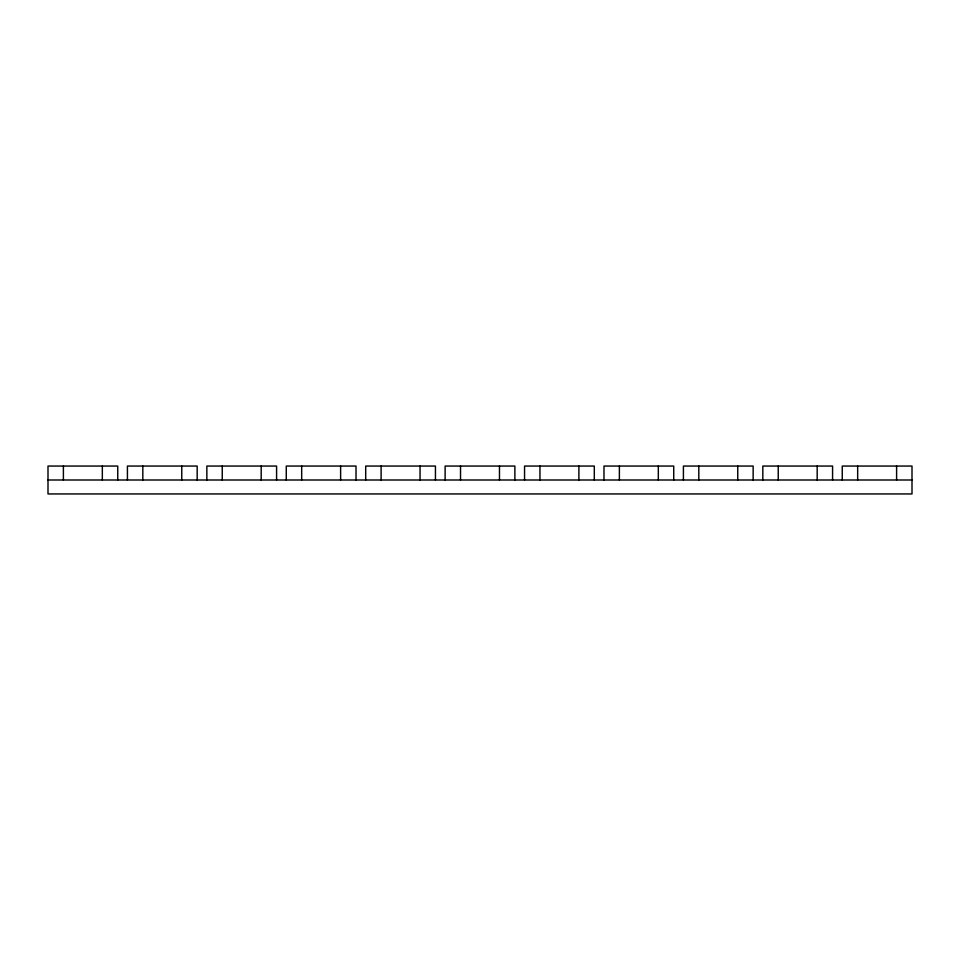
<?xml version="1.0" encoding="UTF-8"?>
<svg xmlns="http://www.w3.org/2000/svg" width="960" height="960" viewBox="0 0 960 960"><rect width="100%" height="100%" fill="white"/><g stroke="black" fill="none" stroke-linecap="round" stroke-linejoin="round"><path stroke-width="1.44" d="M48 480L912 480M896.604 466.056L896.604 480M857.664 466.056L857.664 480M842.256 480L842.256 466.056L912 466.056L912 493.944L48 493.944L48 466.056L117.744 466.056L117.744 480M832.572 480L832.572 466.056L762.828 466.056L762.828 480M817.176 466.056L817.176 480M778.236 466.056L778.236 480M753.144 480L753.144 466.056L683.412 466.056L683.412 480M737.748 466.056L737.748 480M698.808 466.056L698.808 480M673.728 480L673.728 466.056L603.984 466.056L603.984 480M658.32 466.056L658.32 480M619.38 466.056L619.38 480M594.3 480L594.3 466.056L524.556 466.056L524.556 480M578.892 466.056L578.892 480M539.952 466.056L539.952 480M514.872 480L514.872 466.056L445.128 466.056L445.128 480M499.476 466.056L499.476 480M460.524 466.056L460.524 480M435.444 480L435.444 466.056L365.7 466.056L365.7 480M420.048 466.056L420.048 480M381.108 466.056L381.108 480M356.016 480L356.016 466.056L286.272 466.056L286.272 480M340.62 466.056L340.62 480M301.68 466.056L301.68 480M276.588 480L276.588 466.056L206.856 466.056L206.856 480M261.192 466.056L261.192 480M222.252 466.056L222.252 480M197.172 480L197.172 466.056L127.428 466.056L127.428 480M181.764 466.056L181.764 480M142.824 466.056L142.824 480M102.336 466.056L102.336 480M63.396 466.056L63.396 480"/></g></svg>
